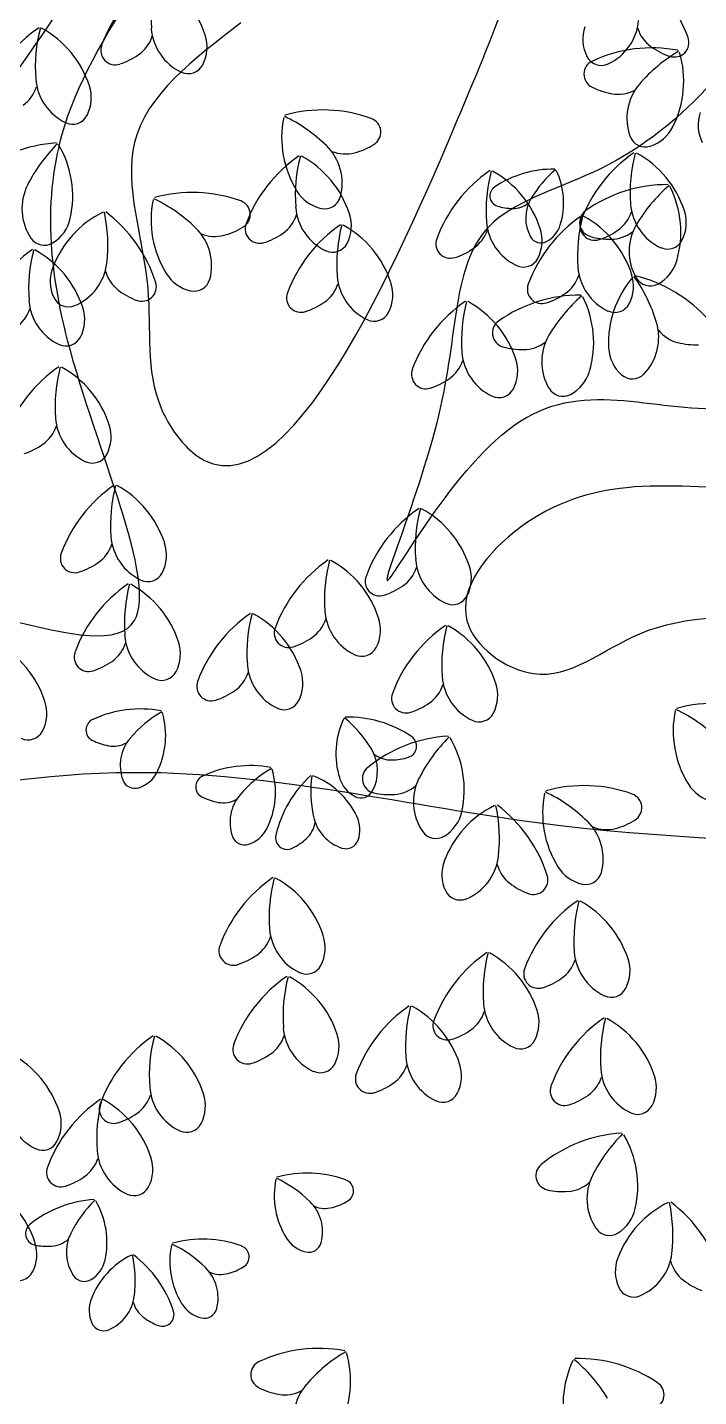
# Model space of a CAD drawing. Header units: millimetres. Extents: x 87938 to 265635, y 330093 to 434310.
# Drawn here: x 135835 to 136387, y 384561 to 385687 of the extents above; entities that cross this region are included whole.
import ezdxf

# ---------------------------------------------------------------- set-up
doc = ezdxf.new("R2010")
doc.units = ezdxf.units.MM

# ---------------------------------------------------------------- blocks, each defined once
blk = doc.blocks.new('A$C375B4AEE')
for centre, radius, start, end in [((7535.2, 4108.6), 117.2, 124.4099, 159.6857), ((7592.7, 4172.7), 126.8, 165.1974, 184.3302), ((7430.9, 4131.6), 83.7, 18.1183, 61.2661), ((7797.6, 4115.6), 117.2, 19.925, 55.2007), ((7823.8, 4173.3), 43.4, 294.902, 355.2805), ((7440, 4067), 117.2, 124.4099, 159.6857), ((7497.5, 4131.1), 126.8, 165.1974, 184.3302), ((7335.7, 4089.9), 83.7, 18.1183, 61.2661), ((7509.4, 4166.4), 43.4, 184.3302, 244.7087), ((7852.9, 4154.4), 31.8, 161.4923, 206.9078), ((7894.5, 4172.2), 29.6, 197.7034, 234.5432), ((7436.5, 4145.1), 11.9, 159.6854, 288.6153), ((7438.8, 4165.8), 29.6, 305.0674, 341.9073), ((7480.2, 4147.7), 31.8, 332.7028, 18.1184), ((7878.2, 4029.9), 117.2, 79.5427, 114.8184), ((7911.5, 4196), 58.9, 234.5431, 251.4304), ((7896.6, 4151.5), 11.9, 250.9954, 19.9249), ((7421.9, 4189.8), 58.9, 288.1803, 305.0675), ((7834, 4125.5), 11.9, 114.8186, 243.7479), ((7836.4, 4146), 13.3, 206.9077, 294.902), ((7964.2, 4034.9), 126.8, 120.3301, 139.4629), ((7820.5, 4119.8), 83.7, 333.251, 16.3988), ((7496.6, 4139.2), 13.3, 244.7085, 332.7027), ((7343.6, 4124.2), 29.6, 305.0674, 341.9073), ((7414.3, 4124.8), 43.4, 184.3302, 244.7087), ((7385, 4106.1), 31.8, 332.7028, 18.1184), ((7855.2, 4167.4), 58.9, 243.313, 260.2002), ((7900.8, 4089.1), 43.4, 139.4629, 199.8414), ((7850.2, 4138.5), 29.6, 260.2003, 297.04), ((7401.4, 4097.6), 13.3, 244.7085, 332.7027), ((7521.3, 3976.2), 126.8, 45.5061, 64.6389), ((7607.3, 3978.8), 117.2, 70.1506, 105.4264), ((7947.8, 4083.7), 31.8, 161.4924, 206.9078), ((7657.1, 4073.3), 83.7, 168.5702, 211.718), ((7643.1, 4077.8), 11.9, 301.2209, 70.1506), ((7866.8, 4096.5), 31.8, 287.8356, 333.2509), ((7395.6, 3951.9), 117.2, 93.6396, 128.9153), ((7477.8, 3977.7), 126.8, 134.4271, 153.5598), ((7317.8, 4025.1), 83.7, 347.348, 30.4957), ((7618.4, 4117.7), 58.9, 284.7688, 301.656), ((7872.5, 4078.9), 13.3, 199.8412, 287.8356), ((7654, 3961.6), 117.2, 124.4099, 159.6857), ((7711.4, 4025.7), 126.8, 165.1974, 184.3302), ((7549.6, 3984.6), 83.7, 18.1183, 61.2661), ((7579.8, 4035.8), 43.4, 345.1278, 45.5062), ((7625.8, 4089.4), 29.6, 247.9291, 284.7688), ((7929.5, 3964.1), 117.2, 124.4099, 159.6857), ((7986.9, 4028.2), 126.8, 165.1974, 184.3302), ((7825.2, 3987.1), 83.7, 18.1183, 61.2661), ((7810.9, 3949.4), 117.2, 124.4099, 159.6857), ((7868.4, 4013.5), 126.8, 165.1974, 184.3302), ((7706.6, 3972.3), 83.7, 18.1183, 61.2661), ((7796.6, 3961.8), 85.5, 88.9788, 124.2545), ((7857.9, 3975.6), 92.5, 129.7662, 148.899), ((7744.4, 4019.6), 61, 342.6871, 25.8349), ((7403.1, 4014.8), 43.4, 153.5598, 213.9382), ((7891, 3917.4), 117.2, 89.8729, 125.1487), ((7974.7, 3937.6), 126.8, 130.6604, 149.7932), ((7413.9, 3908.4), 126.8, 45.5061, 64.6389), ((7499.9, 3910.9), 117.2, 70.1506, 105.4264), ((7612.9, 4046), 31.8, 211.718, 257.1335), ((7608.8, 4028), 13.3, 257.1335, 345.1277), ((7753.4, 4025.3), 8.7, 124.2545, 253.184), ((7805.8, 4007.1), 31.6, 148.8991, 209.2775), ((7818.1, 3995.4), 83.7, 343.5813, 26.7291), ((7463.3, 3936.7), 83.7, 116.1313, 159.2791), ((7303.6, 3985.1), 126.8, 353.0673, 12.2001), ((7358.1, 3918.5), 117.2, 17.7118, 52.9875), ((7549.6, 4005.5), 83.7, 168.5702, 211.718), ((7535.7, 4010), 11.9, 301.221, 70.1506), ((7628.2, 4019.4), 43.4, 184.3302, 244.7087), ((7763.6, 4057.9), 42.9, 252.7491, 269.6363), ((7763.5, 4036.6), 21.6, 269.6364, 306.476), ((7830.4, 4003.5), 11.9, 125.1488, 254.0781), ((7833, 4021.3), 29.6, 305.0674, 341.9073), ((7903.7, 4021.9), 43.4, 184.3302, 244.7087), ((7874.5, 4003.2), 31.8, 332.7028, 18.1184), ((7368.4, 4013.7), 31.8, 301.9325, 347.348), ((7555.2, 3998.2), 11.9, 159.6854, 288.6153), ((7557.5, 4018.8), 29.6, 305.0674, 341.9073), ((7688.1, 3904.9), 117.2, 124.4099, 159.6857), ((7745.5, 3969), 126.8, 165.1974, 184.3302), ((7583.7, 3927.9), 83.7, 18.1183, 61.2661), ((7599, 4000.7), 31.8, 332.7028, 18.1184), ((7785.2, 4007.2), 43.4, 184.3302, 244.7087), ((7886.1, 3912), 117.2, 124.4099, 159.6857), ((7780.5, 4008.3), 23.2, 297.2717, 342.6872), ((7943.6, 3976.1), 126.8, 165.1974, 184.3302), ((7830.7, 4000.7), 11.9, 159.6854, 288.6153), ((7781.8, 3935), 83.7, 18.1183, 61.2661), ((7902.6, 3979.6), 43.4, 149.7932, 210.1716), ((7378.1, 3998), 13.3, 213.9383, 301.9326), ((7472.4, 3967.9), 43.4, 345.1278, 45.5062), ((7518.4, 4021.5), 29.6, 247.9291, 284.7688), ((7511, 4049.9), 58.9, 284.7688, 301.656), ((7540.7, 4042.8), 58.9, 288.1803, 305.0675), ((7712.2, 3985.9), 11.9, 159.6854, 288.6153), ((7714.5, 4006.6), 29.6, 305.0674, 341.9073), ((7786.7, 3996.3), 9.72, 209.2774, 297.2718), ((7755.9, 3988.5), 31.8, 332.7028, 18.1184), ((7843.7, 4048.5), 58.9, 253.6434, 270.5305), ((7816.2, 4045.3), 58.9, 288.1803, 305.0675), ((7844, 4019.2), 29.6, 270.5305, 307.3702), ((7890.9, 3994.8), 13.3, 244.7085, 332.7027), ((7434.6, 3884.4), 117.2, 124.4099, 159.6857), ((7492, 3948.5), 126.8, 165.1974, 184.3302), ((7330.2, 3907.4), 83.7, 18.1183, 61.2661), ((7615.4, 3992.3), 13.3, 244.7085, 332.7027), ((7697.6, 4030.5), 58.9, 288.1803, 305.0675), ((7414.8, 3955.1), 31.8, 159.2792, 204.6947), ((7386.5, 3975.1), 43.4, 292.6888, 353.0673), ((7772.3, 3980), 13.3, 244.7085, 332.7027), ((7860.4, 3969.8), 43.4, 184.3302, 244.7087), ((7867.9, 3980.8), 31.8, 298.166, 343.5814), ((7457.1, 3971.2), 29.6, 195.4901, 232.33), ((7505.5, 3978.2), 31.8, 211.718, 257.1335), ((7501.4, 3960.2), 13.3, 257.1335, 345.1277), ((7662.3, 3962.7), 43.4, 184.3302, 244.7087), ((7789.7, 3969.2), 29.6, 305.0674, 341.9073), ((7926, 3904.1), 83.7, 139.5158, 182.6636), ((7831.1, 3951.1), 31.8, 332.7028, 18.1184), ((7760.2, 3885.2), 126.8, 16.4517, 35.5845), ((7836.7, 3845.6), 117.2, 41.0962, 76.3719), ((7876.6, 3964.5), 13.3, 210.1717, 298.1659), ((7475, 3994.4), 58.9, 232.3299, 249.2171), ((7458.4, 3950.5), 11.9, 248.7823, 17.712), ((7589.3, 3941.4), 11.9, 159.6854, 288.6153), ((7591.6, 3962.1), 29.6, 305.0674, 341.9073), ((7633.1, 3944), 31.8, 332.7028, 18.1184), ((7819.3, 3826.5), 117.2, 89.873, 125.1487), ((7787.4, 3948.6), 11.9, 159.6854, 288.6153), ((7772.8, 3993.2), 58.9, 288.1803, 305.0675), ((7338.1, 3941.6), 29.6, 305.0674, 341.9073), ((7408.8, 3942.2), 43.4, 184.3302, 244.7087), ((7398.1, 3947.3), 13.3, 204.6945, 292.6888), ((7379.6, 3923.5), 31.8, 332.7028, 18.1184), ((7574.8, 3986.1), 58.9, 288.1803, 305.0675), ((7790.8, 3841.9), 117.2, 124.4099, 159.6857), ((7848.2, 3906.1), 126.8, 165.1974, 184.3302), ((7686.5, 3864.9), 83.7, 18.1183, 61.2661), ((7902.9, 3846.8), 126.8, 130.6604, 149.7932), ((7746.4, 3904.6), 83.7, 343.5813, 26.7291), ((7847.5, 3942.7), 13.3, 244.7085, 332.7027), ((7649.5, 3935.5), 13.3, 244.7085, 332.7027), ((7758.7, 3912.6), 11.9, 125.1488, 254.0784), ((7840.2, 3908.8), 43.4, 316.0732, 16.4518), ((7830.8, 3888.8), 43.4, 149.7932, 210.1716), ((7906.5, 3933.3), 29.6, 218.8747, 255.7144), ((7396, 3915.1), 13.3, 244.7085, 332.7027), ((7772, 3957.7), 58.9, 253.6433, 270.5305), ((7772.2, 3928.4), 29.6, 270.5305, 307.3702), ((7874.2, 3901.7), 31.8, 182.6636, 228.0789), ((7913.8, 3961.7), 58.9, 255.7143, 272.6015), ((7694.3, 3899.1), 29.6, 305.0674, 341.9073), ((7765, 3899.8), 43.4, 184.3302, 244.7087), ((7735.8, 3881.1), 31.8, 332.7028, 18.1184), ((7456.3, 3788), 117.2, 124.4099, 159.6857), ((7513.8, 3852.1), 126.8, 165.1974, 184.3302), ((7352, 3811), 83.7, 18.1183, 61.2661), ((7692.1, 3878.5), 11.9, 159.6854, 288.6153), ((7796.1, 3889.9), 31.8, 298.1659, 343.5814), ((7861.9, 3888), 13.3, 228.079, 316.0733), ((7677.5, 3923.1), 58.9, 288.1803, 305.0675), ((7752.2, 3872.6), 13.3, 244.7085, 332.7027), ((7804.9, 3873.7), 13.3, 210.1714, 298.166), ((7430.6, 3845.8), 43.4, 184.3302, 244.7087), ((7359.9, 3845.2), 29.6, 305.0674, 341.9073), ((7401.3, 3827.1), 31.8, 332.7028, 18.1184), ((7343.1, 3869.2), 58.9, 288.1803, 305.0675), ((7417.7, 3818.7), 13.3, 244.7085, 332.7027), ((7501.9, 3690.6), 117.2, 124.4099, 159.6857), ((7559.4, 3754.7), 126.8, 165.1974, 184.3302), ((7397.6, 3713.6), 83.7, 18.1183, 61.2661), ((7752.7, 3671.5), 117.2, 124.4099, 159.6857), ((7810.1, 3735.7), 126.8, 165.1974, 184.3302), ((7648.3, 3694.5), 83.7, 18.1183, 61.2661), ((7476.2, 3748.4), 43.4, 184.3302, 244.7087), ((7403.2, 3727.1), 11.9, 159.6854, 288.6153), ((7405.5, 3747.8), 29.6, 305.0674, 341.9073), ((7446.9, 3729.7), 31.8, 332.7028, 18.1184), ((7388.6, 3771.8), 58.9, 288.1803, 305.0675), ((7677.9, 3629), 117.2, 124.4099, 159.6857), ((7735.4, 3693.2), 126.8, 165.1974, 184.3302), ((7573.6, 3652), 83.7, 18.1183, 61.2661), ((7656.2, 3728.7), 29.6, 305.0674, 341.9073), ((7726.9, 3729.4), 43.4, 184.3302, 244.7087), ((7697.7, 3710.7), 31.8, 332.7028, 18.1184), ((7463.3, 3721.2), 13.3, 244.7085, 332.7027), ((7653.9, 3708.1), 11.9, 159.6854, 288.6153), ((7513.3, 3609.3), 117.2, 124.4099, 159.6857), ((7570.8, 3673.4), 126.8, 165.1974, 184.3302), ((7409, 3632.3), 83.7, 18.1183, 61.2661), ((7639.4, 3752.7), 58.9, 288.1803, 305.0675), ((7714.1, 3702.2), 13.3, 244.7085, 332.7027), ((7614.1, 3585.1), 117.2, 124.4099, 159.6857), ((7671.6, 3649.2), 126.8, 165.1974, 184.3302), ((7509.8, 3608.1), 83.7, 18.1183, 61.2661), ((7581.5, 3686.2), 29.6, 305.0674, 341.9073), ((7652.2, 3686.9), 43.4, 184.3302, 244.7087), ((7622.9, 3668.2), 31.8, 332.7028, 18.1184), ((7487.5, 3667.1), 43.4, 184.3302, 244.7087), ((7579.2, 3665.6), 11.9, 159.6855, 288.6153), ((7564.7, 3710.2), 58.9, 288.1803, 305.0675), ((7774.4, 3575.1), 117.2, 124.4099, 159.6857), ((7831.9, 3639.3), 126.8, 165.1974, 184.3302), ((7670.1, 3598.1), 83.7, 18.1183, 61.2661), ((7299.1, 3583.4), 83.7, 18.1183, 61.2661), ((7416.9, 3666.5), 29.6, 305.0674, 341.9073), ((7458.3, 3648.4), 31.8, 332.7028, 18.1184), ((7639.3, 3659.7), 13.3, 244.7085, 332.7027), ((7414.6, 3645.8), 11.9, 159.6854, 288.6153), ((7400, 3690.5), 58.9, 288.1803, 305.0675), ((7588.4, 3642.9), 43.4, 184.3302, 244.7087), ((7474.7, 3639.9), 13.3, 244.7085, 332.7027), ((7517.7, 3642.3), 29.6, 305.0674, 341.9073), ((7559.1, 3624.2), 31.8, 332.7028, 18.1184), ((7748.7, 3633), 43.4, 184.3302, 244.7087), ((7515.4, 3621.7), 11.9, 159.6854, 288.6153), ((7500.8, 3666.3), 58.9, 288.1803, 305.0675), ((7678, 3632.3), 29.6, 305.0674, 341.9073), ((7719.4, 3614.3), 31.8, 332.7028, 18.1184), ((7348.4, 3599.5), 31.8, 332.7028, 18.1184), ((7575.5, 3615.8), 13.3, 244.7085, 332.7027), ((7675.7, 3611.7), 11.9, 159.6854, 288.6153), ((7661.1, 3656.3), 58.9, 288.1803, 305.0675), ((7929.5, 3490.6), 117.2, 70.1506, 105.4264), ((7421.9, 3585.8), 9.54, 114.8185, 243.7481), ((7457.3, 3509.3), 93.8, 79.5426, 114.8184), ((7526, 3513.2), 101.5, 120.3301, 139.4629), ((7411.1, 3581.2), 66.9, 333.251, 16.3988), ((7684.9, 3566.3), 66.9, 154.4733, 197.621), ((7560.6, 3517.4), 101.5, 31.4091, 50.542), ((7627.9, 3502.6), 93.8, 56.0537, 91.3294), ((7735.8, 3605.8), 13.3, 244.7085, 332.7027), ((7979.2, 3585.2), 83.7, 168.5702, 211.718), ((7843.5, 3488.1), 126.8, 45.5061, 64.6389), ((7364.8, 3591), 13.3, 244.7085, 332.7027), ((7438.9, 3619.3), 47.1, 243.313, 260.2002), ((7434.9, 3596.2), 23.7, 260.2002, 297.04), ((7475.3, 3556.6), 34.7, 139.4629, 199.8413), ((7717.8, 3463.8), 117.2, 93.6396, 128.9153), ((7674.9, 3572.5), 9.54, 287.1241, 56.0538), ((7800, 3489.5), 126.8, 134.4271, 153.5598), ((7639.9, 3536.9), 83.7, 347.348, 30.4957), ((7617.6, 3552.2), 34.7, 331.0306, 31.4092), ((7663.8, 3584.8), 23.7, 233.8322, 270.6718), ((7663.5, 3608.3), 47.1, 270.6718, 287.559), ((7448.2, 3562.5), 25.4, 287.8356, 333.251), ((7547.6, 3462.7), 93.8, 79.5426, 114.8184), ((7616.3, 3466.6), 101.5, 120.3301, 139.4629), ((7501.4, 3534.6), 66.9, 333.251, 16.3988), ((7651.7, 3545.7), 11.9, 128.9154, 257.8449), ((7452.7, 3548.5), 10.7, 199.8417, 287.8357), ((7512.2, 3539.1), 9.54, 114.8185, 243.7482), ((7660.1, 3478.5), 93.8, 131.9815, 167.2573), ((7698.9, 3535.4), 101.5, 172.7689, 191.9017), ((7574.9, 3485.8), 66.9, 25.6899, 68.8377), ((7645.3, 3553.7), 25.4, 197.6209, 243.0365), ((7664.2, 3562.3), 29.6, 274.2972, 311.137), ((7725.2, 3526.7), 43.4, 153.5597, 213.9382), ((7822.1, 3422.8), 117.2, 70.1506, 105.4264), ((7935.1, 3557.9), 31.8, 211.718, 257.1335), ((7529.2, 3572.7), 47.1, 243.313, 260.2002), ((7525.2, 3549.6), 23.7, 260.2002, 297.04), ((7565.6, 3510), 34.7, 139.4629, 199.8413), ((7638.6, 3540.6), 10.7, 243.0366, 331.0311), ((7662, 3591.5), 58.9, 257.41, 274.2972), ((7871.8, 3517.3), 83.7, 168.5702, 211.718), ((7736, 3420.2), 126.8, 45.5061, 64.6389), ((7857.8, 3521.8), 11.9, 301.2209, 70.1507), ((7785.5, 3448.5), 83.7, 116.1313, 159.2791), ((7690.6, 3525.5), 31.8, 301.9325, 347.348), ((7625.8, 3497), 126.8, 353.0673, 12.2001), ((7680.3, 3430.3), 117.2, 17.7118, 52.9875), ((7538.5, 3515.9), 25.4, 287.8356, 333.2509), ((7577.6, 3513.7), 23.7, 312.6391, 349.4787), ((7633.6, 3521.7), 34.7, 191.9017, 252.2802), ((7612.4, 3503.8), 25.4, 340.2744, 25.6898), ((7794.5, 3479.8), 43.4, 345.1278, 45.5062), ((7840.6, 3533.4), 29.6, 247.9291, 284.7688), ((7833.1, 3561.7), 58.9, 284.7688, 301.656), ((7543, 3501.9), 10.7, 199.8417, 287.8357), ((7577.9, 3497.1), 9.54, 167.2572, 296.187), ((7561.7, 3531), 47.1, 295.7519, 312.639), ((7626.2, 3498.8), 10.7, 252.2801, 340.2741), ((7700.3, 3509.9), 13.3, 213.9383, 301.9326), ((7708.6, 3486.9), 43.4, 292.6888, 353.0673), ((7737, 3466.9), 31.8, 159.2792, 204.6947), ((7779.2, 3483.1), 29.6, 195.4901, 232.33), ((7827.7, 3490), 31.8, 211.718, 257.1335), ((7632.4, 3367.6), 117.2, 124.4099, 159.6857), ((7689.9, 3431.7), 126.8, 165.1974, 184.3302), ((7528.1, 3390.6), 83.7, 18.1183, 61.2661), ((7797.1, 3506.3), 58.9, 232.33, 249.2171), ((7780.6, 3462.4), 11.9, 248.7822, 17.712), ((7823.6, 3472), 13.3, 257.1335, 345.1277), ((7720.2, 3459.2), 13.3, 204.6945, 292.6888), ((7883.2, 3348.6), 117.2, 124.4099, 159.6857), ((7940.6, 3412.7), 126.8, 165.1974, 184.3302), ((7778.8, 3371.5), 83.7, 18.1183, 61.2661), ((7536, 3424.8), 29.6, 305.0674, 341.9073), ((7606.7, 3425.4), 43.4, 184.3302, 244.7087), ((7577.4, 3406.7), 31.8, 332.7028, 18.1184), ((7533.7, 3404.1), 11.9, 159.6854, 288.6153), ((7808.5, 3306), 117.2, 124.4099, 159.6857), ((7857.4, 3406.4), 43.4, 184.3302, 244.7087), ((7519.1, 3448.8), 58.9, 288.1803, 305.0675), ((7593.8, 3398.2), 13.3, 244.7085, 332.7027), ((7865.9, 3370.2), 126.8, 165.1974, 184.3302), ((7704.1, 3329), 83.7, 18.1183, 61.2661), ((7786.7, 3405.8), 29.6, 305.0674, 341.9073), ((7828.2, 3387.7), 31.8, 332.7028, 18.1184), ((7643.8, 3286.3), 117.2, 124.4099, 159.6857), ((7701.3, 3350.4), 126.8, 165.1974, 184.3302), ((7539.5, 3309.3), 83.7, 18.1183, 61.2661), ((7784.4, 3385.1), 11.9, 159.6854, 288.6153), ((7769.9, 3429.7), 58.9, 288.1803, 305.0675), ((7844.6, 3379.2), 13.3, 244.7085, 332.7027), ((7744.6, 3262.1), 117.2, 124.4099, 159.6857), ((7802.1, 3326.2), 126.8, 165.1974, 184.3302), ((7640.3, 3285.1), 83.7, 18.1183, 61.2661), ((7782.7, 3363.9), 43.4, 184.3302, 244.7087), ((7709.7, 3342.6), 11.9, 159.6854, 288.6153), ((7712, 3363.2), 29.6, 305.0674, 341.9073), ((7753.4, 3345.2), 31.8, 332.7028, 18.1184), ((7904.9, 3252.2), 117.2, 124.4099, 159.6857), ((7962.4, 3316.3), 126.8, 165.1974, 184.3302), ((7800.6, 3275.1), 83.7, 18.1183, 61.2661), ((7618, 3344.1), 43.4, 184.3302, 244.7087), ((7588.8, 3325.4), 31.8, 332.7028, 18.1184), ((7695.2, 3387.2), 58.9, 288.1803, 305.0675), ((7533.9, 3237.4), 117.2, 124.4099, 159.6856), ((7591.3, 3301.5), 126.8, 165.1974, 184.3302), ((7429.6, 3260.4), 83.7, 18.1183, 61.2661), ((7545.1, 3322.9), 11.9, 159.6854, 288.6153), ((7547.4, 3343.5), 29.6, 305.0674, 341.9073), ((7769.8, 3336.7), 13.3, 244.7085, 332.7027), ((7311, 3245.6), 83.7, 18.1183, 61.2661), ((7530.5, 3367.5), 58.9, 288.1803, 305.0675), ((7718.9, 3319.9), 43.4, 184.3302, 244.7087), ((7605.2, 3317), 13.3, 244.7085, 332.7027), ((7645.9, 3298.7), 11.9, 159.6854, 288.6153), ((7648.2, 3319.3), 29.6, 305.0674, 341.9073), ((7689.6, 3301.2), 31.8, 332.7028, 18.1184), ((7879.2, 3310), 43.4, 184.3302, 244.7087), ((7508.1, 3295.2), 43.4, 184.3302, 244.7087), ((7631.3, 3343.3), 58.9, 288.1803, 305.0675), ((7806.2, 3288.7), 11.9, 159.6854, 288.6153), ((7808.5, 3309.4), 29.6, 305.0674, 341.9073), ((7849.9, 3291.3), 31.8, 332.7028, 18.1184), ((7490.6, 3185.3), 117.2, 124.4099, 159.6857), ((7548, 3249.4), 126.8, 165.1974, 184.3302), ((7386.2, 3208.3), 83.7, 18.1183, 61.2661), ((7437.4, 3294.6), 29.6, 305.0674, 341.9073), ((7478.9, 3276.5), 31.8, 332.7028, 18.1184), ((7706, 3292.8), 13.3, 244.7085, 332.7027), ((7791.6, 3333.3), 58.9, 288.1803, 305.0675), ((7389.6, 3280.5), 43.4, 184.3302, 244.7086), ((7360.3, 3261.8), 31.8, 332.7028, 18.1184), ((7435.2, 3274), 11.9, 159.6854, 288.6153), ((7420.6, 3318.6), 58.9, 288.1803, 305.0675), ((7866.3, 3282.8), 13.3, 244.7085, 332.7027), ((7495.3, 3268.1), 13.3, 244.7085, 332.7027), ((7376.7, 3253.3), 13.3, 244.7086, 332.7027), ((7860.5, 3137.1), 117.2, 93.6396, 128.9153), ((7942.7, 3162.8), 126.8, 134.427, 153.5598), ((7782.7, 3210.3), 83.7, 347.348, 30.4958), ((7464.8, 3243.1), 43.4, 184.3302, 244.7086), ((7435.6, 3224.4), 31.8, 332.7029, 18.1183), ((7391.8, 3221.8), 11.9, 159.6858, 288.6153), ((7394.1, 3242.5), 29.6, 305.0675, 341.9072), ((7794.4, 3219.1), 11.9, 128.9154, 257.8449), ((7290.9, 3138.2), 83.7, 18.1183, 61.2661), ((7377.3, 3266.5), 58.9, 288.1803, 305.0675), ((7634.2, 3202.9), 66.9, 168.5702, 211.718), ((7525.6, 3125.2), 101.5, 45.5062, 64.6389), ((7594.4, 3127.3), 93.8, 70.1506, 105.4264), ((7623, 3206.5), 9.54, 301.221, 70.1506), ((7806.9, 3235.6), 29.6, 274.2972, 311.1369), ((7868, 3200), 43.4, 153.5598, 213.9383), ((7452, 3215.9), 13.3, 244.7086, 332.7027), ((7804.7, 3264.9), 58.9, 257.41, 274.2972), ((7425.1, 3105.8), 93.8, 93.6396, 128.9153), ((7490.8, 3126.4), 101.5, 134.427, 153.5598), ((7362.8, 3164.3), 66.9, 347.348, 30.4958), ((7572.4, 3172.9), 34.7, 345.1277, 45.5062), ((7609.2, 3215.8), 23.7, 247.9291, 284.7688), ((7603.3, 3238.4), 47.1, 284.7688, 301.656), ((7928.3, 3121.9), 83.7, 116.1314, 159.2791), ((7833.3, 3198.9), 31.8, 301.9326, 347.348), ((7768.5, 3170.3), 126.8, 353.0673, 12.2001), ((7823, 3103.7), 117.2, 17.7118, 52.9875), ((7372.2, 3171.4), 9.54, 128.9155, 257.8449), ((7382.2, 3184.6), 23.7, 274.2972, 311.1369), ((7431, 3156.1), 34.7, 153.5598, 213.9384), ((7508.5, 3073), 93.8, 70.1506, 105.4264), ((7598.9, 3181.1), 25.4, 211.718, 257.1334), ((7843.1, 3183.2), 13.3, 213.9383, 301.9326), ((7340.2, 3154.3), 31.8, 332.7029, 18.1183), ((7380.4, 3208), 47.1, 257.41, 274.2972), ((7548.3, 3148.6), 66.9, 168.5702, 211.718), ((7439.7, 3071), 101.5, 45.5062, 64.6389), ((7537.1, 3152.2), 9.54, 301.221, 70.1506), ((7595.6, 3166.7), 10.7, 257.1334, 345.1275), ((7851.4, 3160.3), 43.4, 292.6888, 353.0673), ((7479.2, 3093.6), 66.9, 116.1314, 159.2792), ((7403.3, 3155.2), 25.4, 301.9326, 347.3479), ((7351.5, 3132.4), 101.5, 353.0673, 12.2001), ((7395, 3079), 93.8, 17.7118, 52.9875), ((7517.3, 3184.1), 47.1, 284.7688, 301.656), ((7879.7, 3140.2), 31.8, 159.2792, 204.6946), ((7922, 3156.4), 29.6, 195.4903, 232.3299), ((7356.6, 3145.9), 13.3, 244.7086, 332.7027), ((7411.1, 3142.7), 10.7, 213.9382, 301.9325), ((7486.4, 3118.6), 34.7, 345.1277, 45.5062), ((7523.3, 3161.5), 23.7, 247.9291, 284.7688), ((7939.9, 3179.6), 58.9, 232.3299, 249.2171), ((7863, 3132.5), 13.3, 204.6945, 292.6888), ((7440.4, 3108.3), 25.4, 159.2791, 204.6945), ((7417.7, 3124.3), 34.7, 292.6888, 353.0673), ((7474.2, 3121.2), 23.7, 195.4903, 232.3299), ((7513, 3126.8), 25.4, 211.718, 257.1334), ((7488.5, 3139.8), 47.1, 232.3299, 249.2171), ((7475.3, 3104.7), 9.54, 248.7821, 17.7116), ((7509.7, 3112.4), 10.7, 257.1335, 345.1275), ((7427, 3102.1), 10.7, 204.6944, 292.6888), ((7604.1, 2959.7), 117.2, 79.5426, 114.8184), ((7559.9, 3055.3), 11.9, 114.8184, 243.748), ((7690.1, 2964.7), 126.8, 120.3301, 139.4629), ((7546.4, 3049.6), 83.7, 333.251, 16.3988), ((7888.6, 3030.9), 83.7, 154.4733, 197.621), ((7733.3, 2969.9), 126.8, 31.4092, 50.542), ((7817.3, 2951.4), 117.2, 56.0537, 91.3294), ((7581.1, 3097.2), 58.9, 243.313, 260.2002), ((7626.6, 3018.9), 43.4, 139.4629, 199.8414), ((7876.1, 3038.7), 11.9, 287.1241, 56.0536), ((7576.1, 3068.3), 29.6, 260.2002, 297.0399)]:
    blk.add_arc(centre, radius, start, end)
for points in [[(7769.5, 4528.3), (7517.9, 4342.5), (7321, 4080.2), (7222.5, 3960), (7113.1, 3839.8), (7025.6, 3708.7), (7156.9, 3708.7), (7452.3, 3675.9), (7397.6, 3905.4), (7397.6, 4091.1), (7463.2, 4211.3)], [(7539.8, 4167.6), (7452.3, 4069.3), (7463.2, 3949.1), (7474.2, 3850.7), (7496, 3817.9), (7714.8, 4080.2), (7758.6, 4189.5), (7813.3, 4364.3)], [(7999.3, 4211.3), (7835.2, 4047.4), (7747.7, 4003.7), (7703.9, 3850.7), (7660.1, 3708.7), (7769.5, 3839.8), (7944.6, 3850.7), (8021.2, 3883.5), (8064.9, 4014.6), (8371.3, 4113), (8426, 4134.8)], [(8316.6, 4025.6), (8043.1, 3916.3), (8043.1, 3807), (7966.5, 3785.2), (7857.1, 3785.2), (7769.5, 3752.4), (7725.8, 3675.9), (7780.5, 3632.2), (7868, 3665), (8097.8, 3708.7), (8130.6, 3763.3), (8152.5, 3861.7), (8141.5, 3894.4)], [(6927.5, 130.5), (6468, 152.4), (6260.2, 207), (5986.7, 316.3), (5833.5, 600.4), (5724.1, 873.6), (5724.1, 1146.8), (5866.3, 1387.2), (5756.9, 1507.4), (5647.5, 1627.6), (5647.5, 1944.5), (5636.6, 2195.9), (5899.1, 2545.5), (6216.4, 3048.2), (6577.4, 3332.3), (7036.9, 3474.4), (7463.6, 3550.9), (7802.8, 3507.2), (8393.5, 3408.8), (8645.2, 3102.9), (8634.2, 2884.3)]]:
    blk.add_spline(points, degree=3)

msp = doc.modelspace()

# ---------------------------------------------------------------- block references
msp.add_blockref('A$C375B4AEE', (128471, 381523.4))

doc.saveas('drawing.dxf')
